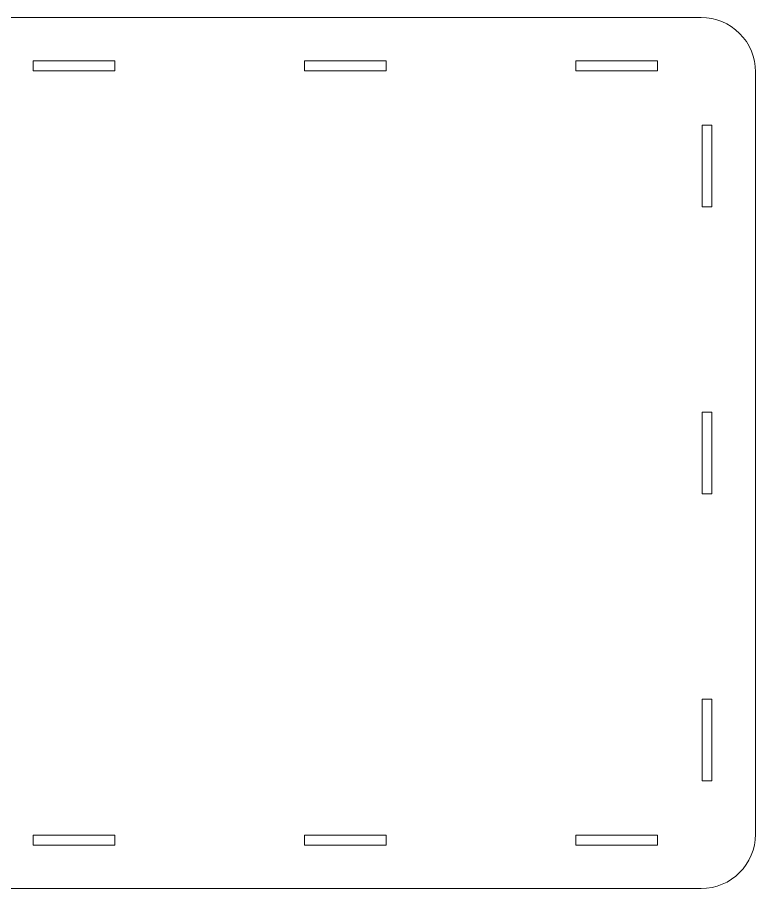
# Model space of a CAD drawing. Header units: millimetres. Extents: x -1195 to 1195, y -989 to 989.
# Drawn here: x -372 to 305, y -989 to -189 of the extents above; entities that cross this region are included whole.
import ezdxf

# ---------------------------------------------------------------- set-up
doc = ezdxf.new("R2010")
doc.units = ezdxf.units.MM
doc.header["$MEASUREMENT"] = 0
doc.layers.add('Camada 1', color=7, linetype='Continuous')

msp = doc.modelspace()

# ---------------------------------------------------------------- linework, layer by layer
at = {"layer": 'Camada 1', "color": 250, "lineweight": 20}
for points, knots in [([(255.1477, -188.7262), (255.1477, -188.7262), (-1144.8523, -188.7262), (-1144.8523, -188.7262), (-1144.8523, -188.7262), (-1158.1131, -188.7262), (-1170.8308, -193.994), (-1180.2076, -203.3709), (-1180.2076, -203.3709), (-1189.5845, -212.7477), (-1194.8523, -225.4654), (-1194.8523, -238.7262), (-1194.8523, -238.7262), (-1194.8523, -238.7262), (-1194.8523, -938.7262), (-1194.8523, -938.7262), (-1194.8523, -938.7262), (-1194.8523, -951.987), (-1189.5845, -964.7047), (-1180.2076, -974.0815), (-1180.2076, -974.0815), (-1170.8308, -983.4584), (-1158.1131, -988.7262), (-1144.8523, -988.7262), (-1144.8523, -988.7262), (-1144.8523, -988.7262), (255.1477, -988.7262), (255.1477, -988.7262), (255.1477, -988.7262), (282.7618, -988.7262), (305.1476, -966.3406), (305.1477, -938.7262), (305.1477, -938.7262), (305.1477, -938.7262), (305.1477, -238.7262), (305.1477, -238.7262), (305.1477, -238.7262), (305.1477, -225.4654), (299.8799, -212.7477), (290.503, -203.3709), (290.503, -203.3709), (281.1262, -193.994), (268.4085, -188.7262), (255.1477, -188.7262)], [0, 0, 0, 0, 0.08333333, 0.08333333, 0.08333333, 0.08333333, 0.16666667, 0.16666667, 0.16666667, 0.16666667, 0.25, 0.25, 0.25, 0.25, 0.33333333, 0.33333333, 0.33333333, 0.33333333, 0.41666667, 0.41666667, 0.41666667, 0.41666667, 0.5, 0.5, 0.5, 0.5, 0.58333333, 0.58333333, 0.58333333, 0.58333333, 0.66666667, 0.66666667, 0.66666667, 0.66666667, 0.75, 0.75, 0.75, 0.75, 0.83333333, 0.83333333, 0.83333333, 0.83333333, 1, 1, 1, 1]), ([(-282.8523, -228.7262), (-282.8523, -228.7262), (-282.8523, -237.7262), (-282.8523, -237.7262), (-282.8523, -237.7262), (-282.8523, -237.7262), (-357.8523, -237.7262), (-357.8523, -237.7262), (-357.8523, -237.7262), (-357.8523, -237.7262), (-357.8523, -228.7262), (-357.8523, -228.7262), (-357.8523, -228.7262), (-357.8523, -228.7262), (-282.8523, -228.7262), (-282.8523, -228.7262)], [0, 0, 0, 0, 0.2, 0.2, 0.2, 0.2, 0.4, 0.4, 0.4, 0.4, 0.6, 0.6, 0.6, 0.6, 1, 1, 1, 1]), ([(-33.8523, -228.7262), (-33.8523, -228.7262), (-33.8523, -237.7262), (-33.8523, -237.7262), (-33.8523, -237.7262), (-33.8523, -237.7262), (-108.8523, -237.7262), (-108.8523, -237.7262), (-108.8523, -237.7262), (-108.8523, -237.7262), (-108.8523, -228.7262), (-108.8523, -228.7262), (-108.8523, -228.7262), (-108.8523, -228.7262), (-33.8523, -228.7262), (-33.8523, -228.7262)], [0, 0, 0, 0, 0.2, 0.2, 0.2, 0.2, 0.4, 0.4, 0.4, 0.4, 0.6, 0.6, 0.6, 0.6, 1, 1, 1, 1]), ([(215.1478, -237.7262), (215.1478, -237.7262), (140.1478, -237.7262), (140.1478, -237.7262), (140.1478, -237.7262), (140.1478, -237.7262), (140.1478, -228.7262), (140.1478, -228.7262), (140.1478, -228.7262), (140.1478, -228.7262), (215.1478, -228.7262), (215.1478, -228.7262), (215.1478, -228.7262), (215.1478, -228.7262), (215.1478, -237.7262), (215.1478, -237.7262)], [0, 0, 0, 0, 0.2, 0.2, 0.2, 0.2, 0.4, 0.4, 0.4, 0.4, 0.6, 0.6, 0.6, 0.6, 1, 1, 1, 1]), ([(265.1478, -362.7262), (265.1478, -362.7262), (256.1478, -362.7262), (256.1478, -362.7262), (256.1478, -362.7262), (256.1478, -362.7262), (256.1478, -287.7262), (256.1478, -287.7262), (256.1478, -287.7262), (256.1478, -287.7262), (265.1478, -287.7262), (265.1478, -287.7262), (265.1478, -287.7262), (265.1478, -287.7262), (265.1478, -362.7262), (265.1478, -362.7262)], [0, 0, 0, 0, 0.2, 0.2, 0.2, 0.2, 0.4, 0.4, 0.4, 0.4, 0.6, 0.6, 0.6, 0.6, 1, 1, 1, 1]), ([(256.1478, -626.2262), (256.1478, -626.2262), (256.1478, -551.2262), (256.1478, -551.2262), (256.1478, -551.2262), (256.1478, -551.2262), (265.1478, -551.2262), (265.1478, -551.2262), (265.1478, -551.2262), (265.1478, -551.2262), (265.1478, -626.2262), (265.1478, -626.2262), (265.1478, -626.2262), (265.1478, -626.2262), (256.1478, -626.2262), (256.1478, -626.2262)], [0, 0, 0, 0, 0.2, 0.2, 0.2, 0.2, 0.4, 0.4, 0.4, 0.4, 0.6, 0.6, 0.6, 0.6, 1, 1, 1, 1]), ([(256.1478, -889.7262), (256.1478, -889.7262), (256.1478, -814.7262), (256.1478, -814.7262), (256.1478, -814.7262), (256.1478, -814.7262), (265.1478, -814.7262), (265.1478, -814.7262), (265.1478, -814.7262), (265.1478, -814.7262), (265.1478, -889.7262), (265.1478, -889.7262), (265.1478, -889.7262), (265.1478, -889.7262), (256.1478, -889.7262), (256.1478, -889.7262)], [0, 0, 0, 0, 0.2, 0.2, 0.2, 0.2, 0.4, 0.4, 0.4, 0.4, 0.6, 0.6, 0.6, 0.6, 1, 1, 1, 1]), ([(-357.8523, -939.7262), (-357.8523, -939.7262), (-282.8523, -939.7262), (-282.8523, -939.7262), (-282.8523, -939.7262), (-282.8523, -939.7262), (-282.8523, -948.7262), (-282.8523, -948.7262), (-282.8523, -948.7262), (-282.8523, -948.7262), (-357.8523, -948.7262), (-357.8523, -948.7262), (-357.8523, -948.7262), (-357.8523, -948.7262), (-357.8523, -939.7262), (-357.8523, -939.7262)], [0, 0, 0, 0, 0.2, 0.2, 0.2, 0.2, 0.4, 0.4, 0.4, 0.4, 0.6, 0.6, 0.6, 0.6, 1, 1, 1, 1]), ([(-108.8523, -939.7262), (-108.8523, -939.7262), (-33.8523, -939.7262), (-33.8523, -939.7262), (-33.8523, -939.7262), (-33.8523, -939.7262), (-33.8523, -948.7262), (-33.8523, -948.7262), (-33.8523, -948.7262), (-33.8523, -948.7262), (-108.8523, -948.7262), (-108.8523, -948.7262), (-108.8523, -948.7262), (-108.8523, -948.7262), (-108.8523, -939.7262), (-108.8523, -939.7262)], [0, 0, 0, 0, 0.2, 0.2, 0.2, 0.2, 0.4, 0.4, 0.4, 0.4, 0.6, 0.6, 0.6, 0.6, 1, 1, 1, 1]), ([(140.1478, -939.7262), (140.1478, -939.7262), (215.1478, -939.7262), (215.1478, -939.7262), (215.1478, -939.7262), (215.1478, -939.7262), (215.1478, -948.7262), (215.1478, -948.7262), (215.1478, -948.7262), (215.1478, -948.7262), (140.1478, -948.7262), (140.1478, -948.7262), (140.1478, -948.7262), (140.1478, -948.7262), (140.1478, -939.7262), (140.1478, -939.7262)], [0, 0, 0, 0, 0.2, 0.2, 0.2, 0.2, 0.4, 0.4, 0.4, 0.4, 0.6, 0.6, 0.6, 0.6, 1, 1, 1, 1])]:
    msp.add_open_spline(points, degree=3, knots=knots, dxfattribs=at)

doc.saveas('drawing.dxf')
